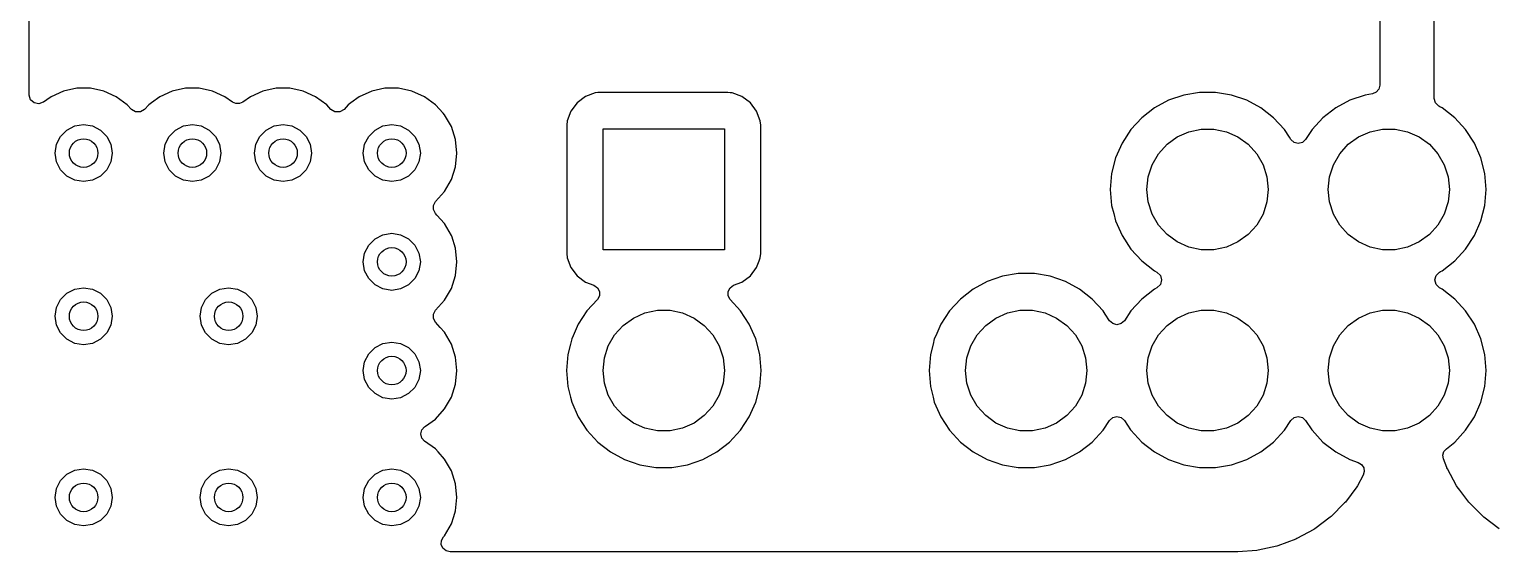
# Model space of a CAD drawing. Extents: x 6.5 to 8.1, y -3.85 to -2.25.
# Drawn here: x 6.5 to 7.307, y -3.85 to -3.562 of the extents above; entities that cross this region are included whole.
import ezdxf

# ---------------------------------------------------------------- set-up
doc = ezdxf.new("R2010")
doc.units = 0
doc.header["$MEASUREMENT"] = 0
doc.layers.add('BLACK', color=7, linetype='CONTINUOUS')

msp = doc.modelspace()

# ---------------------------------------------------------------- linework, layer by layer
at = {"layer": 'BLACK', "linetype": 'CONTINUOUS'}
for p, q in [((7.245, -3.33241), (7.245, -3.59248)), ((7.275, -3.59981), (7.275, -3.4)), ((6.50002, -3.59799), (6.50002, -3.5)), ((6.50074, -3.60054), (6.50002, -3.59799)), ((6.51202, -3.59885), (6.5097, -3.60054)), ((6.51889, -3.5958), (6.51202, -3.59885)), ((6.52624, -3.59423), (6.51889, -3.5958)), ((6.53376, -3.59423), (6.52624, -3.59423)), ((6.52624, -3.59423), (6.52624, -3.59423)), ((6.54111, -3.5958), (6.53376, -3.59423)), ((6.53376, -3.59423), (6.53376, -3.59423)), ((6.54798, -3.59885), (6.54111, -3.5958)), ((6.55407, -3.60327), (6.54798, -3.59885)), ((6.54798, -3.59885), (6.54798, -3.59885)), ((6.57202, -3.59885), (6.56737, -3.60223)), ((6.57889, -3.5958), (6.57202, -3.59885)), ((6.58624, -3.59423), (6.57889, -3.5958)), ((6.59376, -3.59423), (6.58624, -3.59423)), ((6.58624, -3.59423), (6.58624, -3.59423)), ((6.60111, -3.5958), (6.59376, -3.59423)), ((6.59376, -3.59423), (6.59376, -3.59423)), ((6.60798, -3.59885), (6.60111, -3.5958)), ((6.61213, -3.60187), (6.60798, -3.59885)), ((6.62202, -3.59885), (6.61787, -3.60187)), ((6.62889, -3.5958), (6.62202, -3.59885)), ((6.63624, -3.59423), (6.62889, -3.5958)), ((6.64376, -3.59423), (6.63624, -3.59423)), ((6.63624, -3.59423), (6.63624, -3.59423)), ((6.65111, -3.5958), (6.64376, -3.59423)), ((6.64376, -3.59423), (6.64376, -3.59423)), ((6.65798, -3.59885), (6.65111, -3.5958)), ((6.66407, -3.60327), (6.65798, -3.59885)), ((6.65798, -3.59885), (6.65798, -3.59885)), ((6.68202, -3.59885), (6.67737, -3.60223)), ((6.68889, -3.5958), (6.68202, -3.59885)), ((6.69624, -3.59423), (6.68889, -3.5958)), ((6.70376, -3.59423), (6.69624, -3.59423)), ((6.69624, -3.59423), (6.69624, -3.59423)), ((6.71111, -3.5958), (6.70376, -3.59423)), ((6.70376, -3.59423), (6.70376, -3.59423)), ((6.71798, -3.59885), (6.71111, -3.5958)), ((6.72407, -3.60327), (6.71798, -3.59885)), ((6.71798, -3.59885), (6.71798, -3.59885)), ((6.80684, -3.59878), (6.80223, -3.60223)), ((6.81224, -3.59677), (6.80684, -3.59878)), ((6.81356, -3.59663), (6.81224, -3.59677)), ((6.81462, -3.59652), (6.81356, -3.59663)), ((6.88538, -3.59652), (6.81462, -3.59652)), ((6.88657, -3.59664), (6.88538, -3.59652)), ((6.88776, -3.59677), (6.88657, -3.59664)), ((6.89316, -3.59878), (6.88776, -3.59677)), ((6.89777, -3.60223), (6.89316, -3.59878)), ((7.13683, -3.59797), (7.12844, -3.60085)), ((7.14557, -3.59652), (7.13683, -3.59797)), ((7.15443, -3.59652), (7.14557, -3.59652)), ((7.16317, -3.59797), (7.15443, -3.59652)), ((7.17156, -3.60085), (7.16317, -3.59797)), ((7.23683, -3.59797), (7.22844, -3.60085)), ((7.24092, -3.59729), (7.23683, -3.59797)), ((7.24301, -3.59641), (7.24092, -3.59729)), ((7.24447, -3.59468), (7.24301, -3.59641)), ((7.245, -3.59248), (7.24447, -3.59468)), ((7.27569, -3.60231), (7.275, -3.59981)), ((6.50269, -3.60234), (6.50074, -3.60054)), ((6.50528, -3.60286), (6.50269, -3.60234)), ((6.50777, -3.60194), (6.50528, -3.60286)), ((6.50787, -3.60187), (6.50777, -3.60194)), ((6.5097, -3.60054), (6.50787, -3.60187)), ((6.55637, -3.60584), (6.55407, -3.60327)), ((6.55865, -3.60726), (6.55637, -3.60584)), ((6.56135, -3.60726), (6.55865, -3.60726)), ((6.56363, -3.60584), (6.56135, -3.60726)), ((6.56593, -3.60327), (6.56363, -3.60584)), ((6.56737, -3.60223), (6.56593, -3.60327)), ((6.56593, -3.60327), (6.56593, -3.60327)), ((6.61398, -3.60269), (6.61213, -3.60187)), ((6.61601, -3.60269), (6.61398, -3.60269)), ((6.61787, -3.60187), (6.61601, -3.60269)), ((6.66637, -3.60584), (6.66407, -3.60327)), ((6.66865, -3.60726), (6.66637, -3.60584)), ((6.67135, -3.60726), (6.66865, -3.60726)), ((6.67363, -3.60584), (6.67135, -3.60726)), ((6.67593, -3.60327), (6.67363, -3.60584)), ((6.67737, -3.60223), (6.67593, -3.60327)), ((6.67593, -3.60327), (6.67593, -3.60327)), ((6.72832, -3.608), (6.72407, -3.60327)), ((6.7291, -3.60886), (6.72832, -3.608)), ((6.79878, -3.60684), (6.79677, -3.61224)), ((6.80223, -3.60223), (6.79878, -3.60684)), ((6.90122, -3.60684), (6.89777, -3.60223)), ((6.90323, -3.61224), (6.90122, -3.60684)), ((7.12065, -3.60507), (7.11365, -3.61052)), ((7.12844, -3.60085), (7.12065, -3.60507)), ((7.17935, -3.60507), (7.17156, -3.60085)), ((7.17156, -3.60085), (7.17156, -3.60085)), ((7.17156, -3.60085), (7.17156, -3.60085)), ((7.18635, -3.61052), (7.17935, -3.60507)), ((7.22065, -3.60507), (7.21365, -3.61052)), ((7.22844, -3.60085), (7.22065, -3.60507)), ((7.27756, -3.6041), (7.27569, -3.60231)), ((7.27819, -3.60444), (7.27756, -3.6041)), ((7.27935, -3.60507), (7.27819, -3.60444)), ((7.28635, -3.61052), (7.27935, -3.60507)), ((6.52074, -3.61726), (6.52513, -3.61502)), ((6.52513, -3.61502), (6.53, -3.61425)), ((6.53, -3.61425), (6.53487, -3.61502)), ((6.53487, -3.61502), (6.53926, -3.61726)), ((6.58074, -3.61726), (6.58513, -3.61502)), ((6.58513, -3.61502), (6.59, -3.61425)), ((6.59, -3.61425), (6.59487, -3.61502)), ((6.59487, -3.61502), (6.59926, -3.61726)), ((6.63074, -3.61726), (6.63513, -3.61502)), ((6.63513, -3.61502), (6.64, -3.61425)), ((6.64, -3.61425), (6.64487, -3.61502)), ((6.64487, -3.61502), (6.64926, -3.61726)), ((6.69074, -3.61726), (6.69513, -3.61502)), ((6.69513, -3.61502), (6.7, -3.61425)), ((6.7, -3.61425), (6.70487, -3.61502)), ((6.70487, -3.61502), (6.70926, -3.61726)), ((6.73286, -3.61537), (6.7291, -3.60886)), ((6.73518, -3.62252), (6.73286, -3.61537)), ((6.73286, -3.61537), (6.73286, -3.61537)), ((6.79677, -3.61224), (6.79652, -3.61462)), ((6.79652, -3.61462), (6.79652, -3.68538)), ((6.90348, -3.61462), (6.90323, -3.61224)), ((6.90323, -3.61224), (6.90323, -3.61224)), ((6.90323, -3.61224), (6.90323, -3.61224)), ((6.90348, -3.68538), (6.90348, -3.61462)), ((7.11365, -3.61052), (7.10765, -3.61704)), ((7.19235, -3.61704), (7.18635, -3.61052)), ((7.21365, -3.61052), (7.20765, -3.61704)), ((7.29235, -3.61704), (7.28635, -3.61052)), ((6.51502, -3.62513), (6.51726, -3.62074)), ((6.51726, -3.62074), (6.52074, -3.61726)), ((6.53926, -3.61726), (6.54274, -3.62074)), ((6.54274, -3.62074), (6.54498, -3.62513)), ((6.57502, -3.62513), (6.57726, -3.62074)), ((6.57726, -3.62074), (6.58074, -3.61726)), ((6.59926, -3.61726), (6.60274, -3.62074)), ((6.60274, -3.62074), (6.60498, -3.62513)), ((6.62502, -3.62513), (6.62726, -3.62074)), ((6.62726, -3.62074), (6.63074, -3.61726)), ((6.64926, -3.61726), (6.65274, -3.62074)), ((6.65274, -3.62074), (6.65498, -3.62513)), ((6.68502, -3.62513), (6.68726, -3.62074)), ((6.68726, -3.62074), (6.69074, -3.61726)), ((6.70926, -3.61726), (6.71274, -3.62074)), ((6.71274, -3.62074), (6.71498, -3.62513)), ((6.73596, -3.63), (6.73518, -3.62252)), ((6.81654, -3.68346), (6.81654, -3.61654)), ((6.81654, -3.61654), (6.88346, -3.61654)), ((6.88346, -3.61654), (6.88346, -3.68346)), ((7.1028, -3.62446), (7.09924, -3.63257)), ((7.10765, -3.61704), (7.1028, -3.62446)), ((7.12761, -3.62513), (7.13327, -3.62102)), ((7.13327, -3.62102), (7.13966, -3.61817)), ((7.13966, -3.61817), (7.1465, -3.61672)), ((7.1465, -3.61672), (7.1535, -3.61672)), ((7.1535, -3.61672), (7.16034, -3.61817)), ((7.16034, -3.61817), (7.16673, -3.62102)), ((7.16673, -3.62102), (7.17239, -3.62513)), ((7.19512, -3.62127), (7.19235, -3.61704)), ((7.19591, -3.62249), (7.19512, -3.62127)), ((7.19768, -3.62411), (7.19591, -3.62249)), ((7.2, -3.6247), (7.19768, -3.62411)), ((7.20232, -3.62411), (7.2, -3.6247)), ((7.20409, -3.62249), (7.20232, -3.62411)), ((7.20765, -3.61704), (7.20409, -3.62249)), ((7.22761, -3.62513), (7.23327, -3.62102)), ((7.23327, -3.62102), (7.23966, -3.61817)), ((7.23966, -3.61817), (7.2465, -3.61672)), ((7.2465, -3.61672), (7.2535, -3.61672)), ((7.2535, -3.61672), (7.26034, -3.61817)), ((7.26034, -3.61817), (7.26673, -3.62102)), ((7.26673, -3.62102), (7.27239, -3.62513)), ((7.2972, -3.62446), (7.29235, -3.61704)), ((7.30076, -3.63257), (7.2972, -3.62446)), ((6.51425, -3.63), (6.51502, -3.62513)), ((6.51502, -3.63487), (6.51425, -3.63)), ((6.54498, -3.62513), (6.54575, -3.63)), ((6.54575, -3.63), (6.54498, -3.63487)), ((6.57425, -3.63), (6.57502, -3.62513)), ((6.57502, -3.63487), (6.57425, -3.63)), ((6.60498, -3.62513), (6.60575, -3.63)), ((6.60575, -3.63), (6.60498, -3.63487)), ((6.62425, -3.63), (6.62502, -3.62513)), ((6.62502, -3.63487), (6.62425, -3.63)), ((6.65498, -3.62513), (6.65575, -3.63)), ((6.65575, -3.63), (6.65498, -3.63487)), ((6.68425, -3.63), (6.68502, -3.62513)), ((6.68502, -3.63487), (6.68425, -3.63)), ((6.71498, -3.62513), (6.71575, -3.63)), ((6.71575, -3.63), (6.71498, -3.63487)), ((6.73518, -3.63748), (6.73596, -3.63)), ((7.09924, -3.63257), (7.09706, -3.64117)), ((7.11943, -3.63639), (7.12293, -3.63033)), ((7.12293, -3.63033), (7.12761, -3.62513)), ((7.17239, -3.62513), (7.17707, -3.63033)), ((7.17707, -3.63033), (7.18057, -3.63639)), ((7.21943, -3.63639), (7.22293, -3.63033)), ((7.22293, -3.63033), (7.22761, -3.62513)), ((7.27239, -3.62513), (7.27707, -3.63033)), ((7.27707, -3.63033), (7.28057, -3.63639)), ((7.30294, -3.64117), (7.30076, -3.63257)), ((6.51726, -3.63926), (6.51502, -3.63487)), ((6.52074, -3.64274), (6.51726, -3.63926)), ((6.54274, -3.63926), (6.53926, -3.64274)), ((6.54498, -3.63487), (6.54274, -3.63926)), ((6.57726, -3.63926), (6.57502, -3.63487)), ((6.58074, -3.64274), (6.57726, -3.63926)), ((6.60274, -3.63926), (6.59926, -3.64274)), ((6.60498, -3.63487), (6.60274, -3.63926)), ((6.62726, -3.63926), (6.62502, -3.63487)), ((6.63074, -3.64274), (6.62726, -3.63926)), ((6.65274, -3.63926), (6.64926, -3.64274)), ((6.65498, -3.63487), (6.65274, -3.63926)), ((6.68726, -3.63926), (6.68502, -3.63487)), ((6.69074, -3.64274), (6.68726, -3.63926)), ((6.71274, -3.63926), (6.70926, -3.64274)), ((6.71498, -3.63487), (6.71274, -3.63926)), ((6.73286, -3.64463), (6.73518, -3.63748)), ((7.11727, -3.64304), (7.11943, -3.63639)), ((7.18057, -3.63639), (7.18273, -3.64304)), ((7.21727, -3.64304), (7.21943, -3.63639)), ((7.28057, -3.63639), (7.28273, -3.64304)), ((6.52513, -3.64498), (6.52074, -3.64274)), ((6.53, -3.64575), (6.52513, -3.64498)), ((6.53487, -3.64498), (6.53, -3.64575)), ((6.53926, -3.64274), (6.53487, -3.64498)), ((6.58513, -3.64498), (6.58074, -3.64274)), ((6.59, -3.64575), (6.58513, -3.64498)), ((6.59487, -3.64498), (6.59, -3.64575)), ((6.59926, -3.64274), (6.59487, -3.64498)), ((6.63513, -3.64498), (6.63074, -3.64274)), ((6.64, -3.64575), (6.63513, -3.64498)), ((6.64487, -3.64498), (6.64, -3.64575)), ((6.64926, -3.64274), (6.64487, -3.64498)), ((6.69513, -3.64498), (6.69074, -3.64274)), ((6.7, -3.64575), (6.69513, -3.64498)), ((6.70487, -3.64498), (6.7, -3.64575)), ((6.70926, -3.64274), (6.70487, -3.64498)), ((6.7291, -3.65114), (6.73286, -3.64463)), ((7.09706, -3.64117), (7.09633, -3.65)), ((7.11654, -3.65), (7.11727, -3.64304)), ((7.18273, -3.64304), (7.18346, -3.65)), ((7.21654, -3.65), (7.21727, -3.64304)), ((7.28273, -3.64304), (7.28346, -3.65)), ((7.30367, -3.65), (7.30294, -3.64117)), ((6.72295, -3.65882), (6.72406, -3.65673)), ((6.72406, -3.65673), (6.72406, -3.65673)), ((6.72406, -3.65673), (6.72407, -3.65673)), ((6.72407, -3.65673), (6.7291, -3.65114)), ((7.09633, -3.65), (7.09706, -3.65883)), ((7.11727, -3.65696), (7.11654, -3.65)), ((7.18346, -3.65), (7.18273, -3.65696)), ((7.21727, -3.65696), (7.21654, -3.65)), ((7.28346, -3.65), (7.28273, -3.65696)), ((7.30294, -3.65883), (7.30367, -3.65)), ((6.72295, -3.66118), (6.72295, -3.65882)), ((6.72406, -3.66327), (6.72295, -3.66118)), ((6.72407, -3.66327), (6.72406, -3.66327)), ((6.72406, -3.66327), (6.72406, -3.66327)), ((6.7249, -3.6642), (6.72407, -3.66327)), ((6.7291, -3.66886), (6.7249, -3.6642)), ((7.09706, -3.65883), (7.09706, -3.65883)), ((7.09706, -3.65883), (7.09706, -3.65883)), ((7.09706, -3.65883), (7.09819, -3.66327)), ((7.09819, -3.66327), (7.09924, -3.66743)), ((7.11943, -3.66361), (7.11727, -3.65696)), ((7.12293, -3.66967), (7.11943, -3.66361)), ((7.18057, -3.66361), (7.17707, -3.66967)), ((7.18273, -3.65696), (7.18057, -3.66361)), ((7.21943, -3.66361), (7.21727, -3.65696)), ((7.22293, -3.66967), (7.21943, -3.66361)), ((7.28057, -3.66361), (7.27707, -3.66967)), ((7.28273, -3.65696), (7.28057, -3.66361)), ((7.30076, -3.66743), (7.30294, -3.65883)), ((6.73286, -3.67537), (6.7291, -3.66886)), ((7.09924, -3.66743), (7.1028, -3.67554)), ((7.12761, -3.67487), (7.12293, -3.66967)), ((7.17707, -3.66967), (7.17239, -3.67487)), ((7.22761, -3.67487), (7.22293, -3.66967)), ((7.27707, -3.66967), (7.27239, -3.67487)), ((7.2972, -3.67554), (7.30076, -3.66743)), ((6.68502, -3.68513), (6.68726, -3.68074)), ((6.68726, -3.68074), (6.69074, -3.67726)), ((6.69074, -3.67726), (6.69513, -3.67502)), ((6.69513, -3.67502), (6.7, -3.67425)), ((6.7, -3.67425), (6.70487, -3.67502)), ((6.70487, -3.67502), (6.70926, -3.67726)), ((6.70926, -3.67726), (6.71274, -3.68074)), ((6.71274, -3.68074), (6.71498, -3.68513)), ((6.73302, -3.67589), (6.73286, -3.67537)), ((6.73518, -3.68252), (6.73302, -3.67589)), ((7.1028, -3.67554), (7.1028, -3.67554)), ((7.1028, -3.67554), (7.10765, -3.68296)), ((7.13327, -3.67898), (7.12761, -3.67487)), ((7.13966, -3.68183), (7.13327, -3.67898)), ((7.16673, -3.67898), (7.16034, -3.68183)), ((7.17239, -3.67487), (7.16673, -3.67898)), ((7.23327, -3.67898), (7.22761, -3.67487)), ((7.23966, -3.68183), (7.23327, -3.67898)), ((7.26673, -3.67898), (7.26034, -3.68183)), ((7.27239, -3.67487), (7.26673, -3.67898)), ((7.29235, -3.68296), (7.2972, -3.67554)), ((6.68425, -3.69), (6.68502, -3.68513)), ((6.71498, -3.68513), (6.71575, -3.69)), ((6.73596, -3.69), (6.73518, -3.68252)), ((6.79652, -3.68538), (6.79677, -3.68776)), ((6.79677, -3.68776), (6.79878, -3.69316)), ((6.88346, -3.68346), (6.81654, -3.68346)), ((6.90259, -3.68948), (6.90323, -3.68776)), ((6.90323, -3.68776), (6.90348, -3.68538)), ((6.90323, -3.68776), (6.90323, -3.68776)), ((6.90323, -3.68776), (6.90323, -3.68776)), ((7.10765, -3.68296), (7.11365, -3.68948)), ((7.1465, -3.68328), (7.13966, -3.68183)), ((7.1535, -3.68328), (7.1465, -3.68328)), ((7.16034, -3.68183), (7.1535, -3.68328)), ((7.2465, -3.68328), (7.23966, -3.68183)), ((7.2535, -3.68328), (7.2465, -3.68328)), ((7.26034, -3.68183), (7.2535, -3.68328)), ((7.28635, -3.68948), (7.29235, -3.68296)), ((6.68502, -3.69487), (6.68425, -3.69)), ((6.68726, -3.69926), (6.68502, -3.69487)), ((6.71498, -3.69487), (6.71274, -3.69926)), ((6.71575, -3.69), (6.71498, -3.69487)), ((6.73518, -3.69748), (6.73596, -3.69)), ((6.79878, -3.69316), (6.80223, -3.69777)), ((6.89777, -3.69777), (6.90122, -3.69316)), ((6.90122, -3.69316), (6.90259, -3.68948)), ((7.04557, -3.69652), (7.03683, -3.69797)), ((7.05443, -3.69652), (7.04557, -3.69652)), ((7.06317, -3.69797), (7.05443, -3.69652)), ((7.11365, -3.68948), (7.12065, -3.69493)), ((7.12065, -3.69493), (7.12065, -3.69493)), ((7.12065, -3.69493), (7.12208, -3.69571)), ((7.12208, -3.69571), (7.12395, -3.6975)), ((7.27605, -3.6975), (7.27792, -3.69571)), ((7.27792, -3.69571), (7.27853, -3.69537)), ((7.27853, -3.69537), (7.27935, -3.69493)), ((7.27935, -3.69493), (7.28635, -3.68948)), ((6.52074, -3.70726), (6.52513, -3.70502)), ((6.52513, -3.70502), (6.53, -3.70425)), ((6.53, -3.70425), (6.53487, -3.70502)), ((6.53487, -3.70502), (6.53926, -3.70726)), ((6.60074, -3.70726), (6.60513, -3.70502)), ((6.60513, -3.70502), (6.61, -3.70425)), ((6.61, -3.70425), (6.61487, -3.70502)), ((6.61487, -3.70502), (6.61926, -3.70726)), ((6.69074, -3.70274), (6.68726, -3.69926)), ((6.69513, -3.70498), (6.69074, -3.70274)), ((6.7, -3.70575), (6.69513, -3.70498)), ((6.70487, -3.70498), (6.7, -3.70575)), ((6.70926, -3.70274), (6.70487, -3.70498)), ((6.71274, -3.69926), (6.70926, -3.70274)), ((6.7291, -3.71114), (6.73286, -3.70463)), ((6.73286, -3.70463), (6.73518, -3.69748)), ((6.80223, -3.69777), (6.80684, -3.70122)), ((6.80684, -3.70122), (6.80684, -3.70122)), ((6.80684, -3.70122), (6.81148, -3.70295)), ((6.81148, -3.70295), (6.81343, -3.70429)), ((6.81343, -3.70429), (6.81452, -3.70638)), ((6.88548, -3.70638), (6.88657, -3.70429)), ((6.88657, -3.70429), (6.88852, -3.70295)), ((6.88852, -3.70295), (6.89316, -3.70122)), ((6.89316, -3.70122), (6.89777, -3.69777)), ((7.02065, -3.70507), (7.01365, -3.71052)), ((7.02844, -3.70085), (7.02065, -3.70507)), ((7.03683, -3.69797), (7.02844, -3.70085)), ((7.07156, -3.70085), (7.06317, -3.69797)), ((7.07935, -3.70507), (7.07156, -3.70085)), ((7.07156, -3.70085), (7.07156, -3.70085)), ((7.07156, -3.70085), (7.07156, -3.70085)), ((7.08635, -3.71052), (7.07935, -3.70507)), ((7.12065, -3.70507), (7.11365, -3.71052)), ((7.12208, -3.70429), (7.12065, -3.70507)), ((7.12395, -3.7025), (7.12208, -3.70429)), ((7.12395, -3.6975), (7.12464, -3.7)), ((7.12464, -3.7), (7.12395, -3.7025)), ((7.27536, -3.7), (7.27605, -3.6975)), ((7.27605, -3.7025), (7.27536, -3.7)), ((7.27792, -3.70429), (7.27605, -3.7025)), ((7.27935, -3.70507), (7.27792, -3.70429)), ((7.28635, -3.71052), (7.27935, -3.70507)), ((7.27935, -3.70507), (7.27935, -3.70507)), ((7.27935, -3.70507), (7.27935, -3.70507)), ((6.51502, -3.71513), (6.51726, -3.71074)), ((6.51726, -3.71074), (6.52074, -3.70726)), ((6.53926, -3.70726), (6.54274, -3.71074)), ((6.54274, -3.71074), (6.54498, -3.71513)), ((6.59502, -3.71513), (6.59726, -3.71074)), ((6.59726, -3.71074), (6.60074, -3.70726)), ((6.61926, -3.70726), (6.62274, -3.71074)), ((6.62274, -3.71074), (6.62498, -3.71513)), ((6.72407, -3.71673), (6.7291, -3.71114)), ((6.81337, -3.71083), (6.80765, -3.71704)), ((6.8145, -3.70875), (6.81337, -3.71083)), ((6.81452, -3.70638), (6.8145, -3.70875)), ((6.8855, -3.70875), (6.88548, -3.70638)), ((6.88663, -3.71083), (6.8855, -3.70875)), ((6.89235, -3.71704), (6.88663, -3.71083)), ((7.01365, -3.71052), (7.00765, -3.71704)), ((7.09235, -3.71704), (7.08635, -3.71052)), ((7.11365, -3.71052), (7.10765, -3.71704)), ((7.29235, -3.71704), (7.28635, -3.71052)), ((6.51425, -3.72), (6.51502, -3.71513)), ((6.51502, -3.72487), (6.51425, -3.72)), ((6.54498, -3.71513), (6.54575, -3.72)), ((6.54575, -3.72), (6.54498, -3.72487)), ((6.59425, -3.72), (6.59502, -3.71513)), ((6.59502, -3.72487), (6.59425, -3.72)), ((6.62498, -3.71513), (6.62575, -3.72)), ((6.62575, -3.72), (6.62498, -3.72487)), ((6.72295, -3.71882), (6.72406, -3.71673)), ((6.72295, -3.72118), (6.72295, -3.71882)), ((6.72406, -3.72327), (6.72295, -3.72118)), ((6.72406, -3.71673), (6.72406, -3.71673)), ((6.72406, -3.71673), (6.72407, -3.71673)), ((6.80765, -3.71704), (6.8028, -3.72446)), ((6.82761, -3.72513), (6.83327, -3.72102)), ((6.83327, -3.72102), (6.83966, -3.71817)), ((6.83966, -3.71817), (6.8465, -3.71672)), ((6.8465, -3.71672), (6.8535, -3.71672)), ((6.8535, -3.71672), (6.86034, -3.71817)), ((6.86034, -3.71817), (6.86673, -3.72102)), ((6.86673, -3.72102), (6.87239, -3.72513)), ((6.8972, -3.72446), (6.89235, -3.71704)), ((6.89235, -3.71704), (6.89235, -3.71704)), ((6.89235, -3.71704), (6.89235, -3.71704)), ((7.00765, -3.71704), (7.0028, -3.72446)), ((7.02761, -3.72513), (7.03327, -3.72102)), ((7.03327, -3.72102), (7.03966, -3.71817)), ((7.03966, -3.71817), (7.0465, -3.71672)), ((7.0465, -3.71672), (7.0535, -3.71672)), ((7.0535, -3.71672), (7.06034, -3.71817)), ((7.06034, -3.71817), (7.06673, -3.72102)), ((7.06673, -3.72102), (7.07239, -3.72513)), ((7.09352, -3.71882), (7.09235, -3.71704)), ((7.09591, -3.72249), (7.09352, -3.71882)), ((7.10765, -3.71704), (7.10409, -3.72249)), ((7.12761, -3.72513), (7.13327, -3.72102)), ((7.13327, -3.72102), (7.13966, -3.71817)), ((7.13966, -3.71817), (7.1465, -3.71672)), ((7.1465, -3.71672), (7.1535, -3.71672)), ((7.1535, -3.71672), (7.16034, -3.71817)), ((7.16034, -3.71817), (7.16673, -3.72102)), ((7.16673, -3.72102), (7.17239, -3.72513)), ((7.22761, -3.72513), (7.23327, -3.72102)), ((7.23327, -3.72102), (7.23966, -3.71817)), ((7.23966, -3.71817), (7.2465, -3.71672)), ((7.2465, -3.71672), (7.2535, -3.71672)), ((7.2535, -3.71672), (7.26034, -3.71817)), ((7.26034, -3.71817), (7.26673, -3.72102)), ((7.26673, -3.72102), (7.27239, -3.72513)), ((7.2972, -3.72446), (7.29235, -3.71704)), ((6.51726, -3.72926), (6.51502, -3.72487)), ((6.52074, -3.73274), (6.51726, -3.72926)), ((6.54274, -3.72926), (6.53926, -3.73274)), ((6.54498, -3.72487), (6.54274, -3.72926)), ((6.59726, -3.72926), (6.59502, -3.72487)), ((6.60074, -3.73274), (6.59726, -3.72926)), ((6.62274, -3.72926), (6.61926, -3.73274)), ((6.62498, -3.72487), (6.62274, -3.72926)), ((6.72407, -3.72327), (6.72406, -3.72327)), ((6.72406, -3.72327), (6.72406, -3.72327)), ((6.72675, -3.72626), (6.72407, -3.72327)), ((6.7291, -3.72886), (6.72675, -3.72626)), ((6.73286, -3.73537), (6.7291, -3.72886)), ((6.8028, -3.72446), (6.8, -3.73084)), ((6.82293, -3.73033), (6.82761, -3.72513)), ((6.87239, -3.72513), (6.87707, -3.73033)), ((6.90076, -3.73257), (6.8972, -3.72446)), ((7.0028, -3.72446), (7, -3.73084)), ((7.02293, -3.73033), (7.02761, -3.72513)), ((7.07239, -3.72513), (7.07707, -3.73033)), ((7.09768, -3.72411), (7.09591, -3.72249)), ((7.1, -3.7247), (7.09768, -3.72411)), ((7.10232, -3.72411), (7.1, -3.7247)), ((7.10409, -3.72249), (7.10232, -3.72411)), ((7.12293, -3.73033), (7.12761, -3.72513)), ((7.17239, -3.72513), (7.17707, -3.73033)), ((7.22293, -3.73033), (7.22761, -3.72513)), ((7.27239, -3.72513), (7.27707, -3.73033)), ((7.30076, -3.73257), (7.2972, -3.72446)), ((6.52513, -3.73498), (6.52074, -3.73274)), ((6.53, -3.73575), (6.52513, -3.73498)), ((6.53487, -3.73498), (6.53, -3.73575)), ((6.53926, -3.73274), (6.53487, -3.73498)), ((6.60513, -3.73498), (6.60074, -3.73274)), ((6.61, -3.73575), (6.60513, -3.73498)), ((6.61487, -3.73498), (6.61, -3.73575)), ((6.61926, -3.73274), (6.61487, -3.73498)), ((6.68726, -3.74074), (6.69074, -3.73726)), ((6.69074, -3.73726), (6.69513, -3.73502)), ((6.69513, -3.73502), (6.7, -3.73425)), ((6.7, -3.73425), (6.70487, -3.73502)), ((6.70487, -3.73502), (6.70926, -3.73726)), ((6.70926, -3.73726), (6.71274, -3.74074)), ((6.73518, -3.74252), (6.73286, -3.73537)), ((6.73286, -3.73537), (6.73286, -3.73537)), ((6.79853, -3.73537), (6.79706, -3.74117)), ((6.79924, -3.73257), (6.79853, -3.73537)), ((6.8, -3.73084), (6.79924, -3.73257)), ((6.81727, -3.74304), (6.81943, -3.73639)), ((6.81943, -3.73639), (6.82293, -3.73033)), ((6.87707, -3.73033), (6.88057, -3.73639)), ((6.88057, -3.73639), (6.88273, -3.74304)), ((6.90294, -3.74117), (6.90076, -3.73257)), ((6.99853, -3.73537), (6.99706, -3.74117)), ((6.99924, -3.73257), (6.99853, -3.73537)), ((7, -3.73084), (6.99924, -3.73257)), ((7.01727, -3.74304), (7.01943, -3.73639)), ((7.01943, -3.73639), (7.02293, -3.73033)), ((7.07707, -3.73033), (7.08057, -3.73639)), ((7.08057, -3.73639), (7.08273, -3.74304)), ((7.11727, -3.74304), (7.11943, -3.73639)), ((7.11943, -3.73639), (7.12293, -3.73033)), ((7.17707, -3.73033), (7.18057, -3.73639)), ((7.18057, -3.73639), (7.18273, -3.74304)), ((7.21727, -3.74304), (7.21943, -3.73639)), ((7.21943, -3.73639), (7.22293, -3.73033)), ((7.27707, -3.73033), (7.28057, -3.73639)), ((7.28057, -3.73639), (7.28273, -3.74304)), ((7.30294, -3.74117), (7.30076, -3.73257)), ((6.68425, -3.75), (6.68502, -3.74513)), ((6.68502, -3.74513), (6.68726, -3.74074)), ((6.71274, -3.74074), (6.71498, -3.74513)), ((6.71498, -3.74513), (6.71575, -3.75)), ((6.73596, -3.75), (6.73518, -3.74252)), ((6.79706, -3.74117), (6.79633, -3.75)), ((6.81654, -3.75), (6.81727, -3.74304)), ((6.88273, -3.74304), (6.88346, -3.75)), ((6.90367, -3.75), (6.90294, -3.74117)), ((6.99706, -3.74117), (6.99633, -3.75)), ((7.01654, -3.75), (7.01727, -3.74304)), ((7.08273, -3.74304), (7.08346, -3.75)), ((7.11654, -3.75), (7.11727, -3.74304)), ((7.18273, -3.74304), (7.18346, -3.75)), ((7.21654, -3.75), (7.21727, -3.74304)), ((7.28273, -3.74304), (7.28346, -3.75)), ((7.30367, -3.75), (7.30294, -3.74117)), ((6.68502, -3.75487), (6.68425, -3.75)), ((6.71575, -3.75), (6.71498, -3.75487)), ((6.73518, -3.75748), (6.73596, -3.75)), ((6.79633, -3.75), (6.79706, -3.75883)), ((6.81727, -3.75696), (6.81654, -3.75)), ((6.88346, -3.75), (6.88273, -3.75696)), ((6.90294, -3.75883), (6.90367, -3.75)), ((6.99633, -3.75), (6.99706, -3.75883)), ((7.01727, -3.75696), (7.01654, -3.75)), ((7.08346, -3.75), (7.08273, -3.75696)), ((7.11727, -3.75696), (7.11654, -3.75)), ((7.18346, -3.75), (7.18273, -3.75696)), ((7.21727, -3.75696), (7.21654, -3.75)), ((7.28346, -3.75), (7.28273, -3.75696)), ((7.30294, -3.75883), (7.30367, -3.75)), ((6.68726, -3.75926), (6.68502, -3.75487)), ((6.69074, -3.76274), (6.68726, -3.75926)), ((6.71274, -3.75926), (6.70926, -3.76274)), ((6.71498, -3.75487), (6.71274, -3.75926)), ((6.73286, -3.76463), (6.73518, -3.75748)), ((6.79706, -3.75883), (6.79706, -3.75883)), ((6.79706, -3.75883), (6.79706, -3.75883)), ((6.79706, -3.75883), (6.79853, -3.76463)), ((6.81943, -3.76361), (6.81727, -3.75696)), ((6.88273, -3.75696), (6.88057, -3.76361)), ((6.90076, -3.76743), (6.90294, -3.75883)), ((6.99706, -3.75883), (6.99706, -3.75883)), ((6.99706, -3.75883), (6.99706, -3.75883)), ((6.99706, -3.75883), (6.99853, -3.76463)), ((7.01943, -3.76361), (7.01727, -3.75696)), ((7.08273, -3.75696), (7.08057, -3.76361)), ((7.11943, -3.76361), (7.11727, -3.75696)), ((7.18273, -3.75696), (7.18057, -3.76361)), ((7.21943, -3.76361), (7.21727, -3.75696)), ((7.28273, -3.75696), (7.28057, -3.76361)), ((7.30076, -3.76743), (7.30294, -3.75883)), ((6.69513, -3.76498), (6.69074, -3.76274)), ((6.7, -3.76575), (6.69513, -3.76498)), ((6.70487, -3.76498), (6.7, -3.76575)), ((6.70926, -3.76274), (6.70487, -3.76498)), ((6.7291, -3.77114), (6.73124, -3.76743)), ((6.73124, -3.76743), (6.73286, -3.76463)), ((6.73286, -3.76463), (6.73286, -3.76463)), ((6.79853, -3.76463), (6.79924, -3.76743)), ((6.79924, -3.76743), (6.8028, -3.77554)), ((6.82293, -3.76967), (6.81943, -3.76361)), ((6.82761, -3.77487), (6.82293, -3.76967)), ((6.87707, -3.76967), (6.87239, -3.77487)), ((6.88057, -3.76361), (6.87707, -3.76967)), ((6.8972, -3.77554), (6.90076, -3.76743)), ((6.99853, -3.76463), (6.99924, -3.76743)), ((6.99924, -3.76743), (7.0028, -3.77554)), ((7.02293, -3.76967), (7.01943, -3.76361)), ((7.02761, -3.77487), (7.02293, -3.76967)), ((7.07707, -3.76967), (7.07239, -3.77487)), ((7.08057, -3.76361), (7.07707, -3.76967)), ((7.12293, -3.76967), (7.11943, -3.76361)), ((7.12761, -3.77487), (7.12293, -3.76967)), ((7.17707, -3.76967), (7.17239, -3.77487)), ((7.18057, -3.76361), (7.17707, -3.76967)), ((7.22293, -3.76967), (7.21943, -3.76361)), ((7.22761, -3.77487), (7.22293, -3.76967)), ((7.27707, -3.76967), (7.27239, -3.77487)), ((7.28057, -3.76361), (7.27707, -3.76967)), ((7.2972, -3.77554), (7.30076, -3.76743)), ((6.71852, -3.78075), (6.72407, -3.77673)), ((6.72407, -3.77673), (6.7291, -3.77114)), ((6.8028, -3.77554), (6.8028, -3.77554)), ((6.8028, -3.77554), (6.80765, -3.78296)), ((6.83327, -3.77898), (6.82761, -3.77487)), ((6.87239, -3.77487), (6.86673, -3.77898)), ((6.89235, -3.78296), (6.8972, -3.77554)), ((7.0028, -3.77554), (7.0028, -3.77554)), ((7.0028, -3.77554), (7.00765, -3.78296)), ((7.03327, -3.77898), (7.02761, -3.77487)), ((7.07239, -3.77487), (7.06673, -3.77898)), ((7.09235, -3.78296), (7.09591, -3.77751)), ((7.09591, -3.77751), (7.09768, -3.77589)), ((7.09768, -3.77589), (7.1, -3.7753)), ((7.1, -3.7753), (7.10232, -3.77589)), ((7.10232, -3.77589), (7.10409, -3.77751)), ((7.10409, -3.77751), (7.10753, -3.78278)), ((7.13327, -3.77898), (7.12761, -3.77487)), ((7.17239, -3.77487), (7.16673, -3.77898)), ((7.19235, -3.78296), (7.19591, -3.77751)), ((7.19591, -3.77751), (7.19768, -3.77589)), ((7.19768, -3.77589), (7.2, -3.7753)), ((7.2, -3.7753), (7.20232, -3.77589)), ((7.20232, -3.77589), (7.20409, -3.77751)), ((7.20409, -3.77751), (7.20753, -3.78278)), ((7.23327, -3.77898), (7.22761, -3.77487)), ((7.27239, -3.77487), (7.26673, -3.77898)), ((7.29235, -3.78296), (7.2972, -3.77554)), ((6.7161, -3.785), (6.71663, -3.78278)), ((6.71663, -3.78722), (6.7161, -3.785)), ((6.71663, -3.78278), (6.71811, -3.78105)), ((6.71811, -3.78105), (6.71852, -3.78075)), ((6.80765, -3.78296), (6.81365, -3.78948)), ((6.83966, -3.78183), (6.83327, -3.77898)), ((6.8465, -3.78328), (6.83966, -3.78183)), ((6.8535, -3.78328), (6.8465, -3.78328)), ((6.86034, -3.78183), (6.8535, -3.78328)), ((6.86673, -3.77898), (6.86034, -3.78183)), ((6.88635, -3.78948), (6.89235, -3.78296)), ((7.00765, -3.78296), (7.01365, -3.78948)), ((7.03966, -3.78183), (7.03327, -3.77898)), ((7.0465, -3.78328), (7.03966, -3.78183)), ((7.0535, -3.78328), (7.0465, -3.78328)), ((7.06034, -3.78183), (7.0535, -3.78328)), ((7.06673, -3.77898), (7.06034, -3.78183)), ((7.08635, -3.78948), (7.09235, -3.78296)), ((7.10753, -3.78278), (7.10765, -3.78296)), ((7.10765, -3.78296), (7.11365, -3.78948)), ((7.13966, -3.78183), (7.13327, -3.77898)), ((7.1465, -3.78328), (7.13966, -3.78183)), ((7.1535, -3.78328), (7.1465, -3.78328)), ((7.16034, -3.78183), (7.1535, -3.78328)), ((7.16673, -3.77898), (7.16034, -3.78183)), ((7.18635, -3.78948), (7.19235, -3.78296)), ((7.20753, -3.78278), (7.20765, -3.78296)), ((7.20765, -3.78296), (7.21365, -3.78948)), ((7.23966, -3.78183), (7.23327, -3.77898)), ((7.2465, -3.78328), (7.23966, -3.78183)), ((7.2535, -3.78328), (7.2465, -3.78328)), ((7.26034, -3.78183), (7.2535, -3.78328)), ((7.26673, -3.77898), (7.26034, -3.78183)), ((7.28635, -3.78948), (7.29235, -3.78296)), ((6.71811, -3.78895), (6.71663, -3.78722)), ((6.72407, -3.79327), (6.71811, -3.78895)), ((6.72556, -3.79493), (6.72407, -3.79327)), ((6.81365, -3.78948), (6.82065, -3.79493)), ((6.87935, -3.79493), (6.88635, -3.78948)), ((7.01365, -3.78948), (7.02065, -3.79493)), ((7.07935, -3.79493), (7.08635, -3.78948)), ((7.11365, -3.78948), (7.12065, -3.79493)), ((7.17935, -3.79493), (7.18635, -3.78948)), ((7.21365, -3.78948), (7.22065, -3.79493)), ((7.28039, -3.79466), (7.28171, -3.7931)), ((7.28171, -3.7931), (7.28635, -3.78948)), ((6.7291, -3.79886), (6.72556, -3.79493)), ((6.73286, -3.80537), (6.7291, -3.79886)), ((6.82065, -3.79493), (6.82844, -3.79915)), ((6.82844, -3.79915), (6.83683, -3.80203)), ((6.83683, -3.80203), (6.84557, -3.80348)), ((6.85443, -3.80348), (6.86317, -3.80203)), ((6.86317, -3.80203), (6.87156, -3.79915)), ((6.87156, -3.79915), (6.87935, -3.79493)), ((7.02065, -3.79493), (7.02844, -3.79915)), ((7.02844, -3.79915), (7.03683, -3.80203)), ((7.03683, -3.80203), (7.04557, -3.80348)), ((7.05443, -3.80348), (7.06317, -3.80203)), ((7.06317, -3.80203), (7.07156, -3.79915)), ((7.07156, -3.79915), (7.07935, -3.79493)), ((7.12065, -3.79493), (7.12844, -3.79915)), ((7.12844, -3.79915), (7.13683, -3.80203)), ((7.13683, -3.80203), (7.14557, -3.80348)), ((7.15443, -3.80348), (7.16317, -3.80203)), ((7.16317, -3.80203), (7.17156, -3.79915)), ((7.17156, -3.79915), (7.17935, -3.79493)), ((7.22065, -3.79493), (7.22844, -3.79915)), ((7.22844, -3.79915), (7.23314, -3.80076)), ((7.23314, -3.80076), (7.23494, -3.80186)), ((7.23494, -3.80186), (7.2361, -3.80361)), ((7.27984, -3.79663), (7.28039, -3.79466)), ((7.28013, -3.79865), (7.27984, -3.79663)), ((7.28193, -3.80348), (7.28013, -3.79865)), ((6.51726, -3.81074), (6.52074, -3.80726)), ((6.52074, -3.80726), (6.52513, -3.80502)), ((6.52513, -3.80502), (6.53, -3.80425)), ((6.53, -3.80425), (6.53487, -3.80502)), ((6.53487, -3.80502), (6.53926, -3.80726)), ((6.53926, -3.80726), (6.54274, -3.81074)), ((6.59726, -3.81074), (6.60074, -3.80726)), ((6.60074, -3.80726), (6.60513, -3.80502)), ((6.60513, -3.80502), (6.61, -3.80425)), ((6.61, -3.80425), (6.61487, -3.80502)), ((6.61487, -3.80502), (6.61926, -3.80726)), ((6.61926, -3.80726), (6.62274, -3.81074)), ((6.68726, -3.81074), (6.69074, -3.80726)), ((6.69074, -3.80726), (6.69513, -3.80502)), ((6.69513, -3.80502), (6.7, -3.80425)), ((6.7, -3.80425), (6.70487, -3.80502)), ((6.70487, -3.80502), (6.70926, -3.80726)), ((6.70926, -3.80726), (6.71274, -3.81074)), ((6.73362, -3.80772), (6.73286, -3.80537)), ((6.73518, -3.81252), (6.73362, -3.80772)), ((6.84557, -3.80348), (6.85443, -3.80348)), ((7.04557, -3.80348), (7.05443, -3.80348)), ((7.14557, -3.80348), (7.15443, -3.80348)), ((7.23584, -3.80772), (7.23267, -3.81352)), ((7.23643, -3.80569), (7.23584, -3.80772)), ((7.2361, -3.80361), (7.23643, -3.80569)), ((7.28199, -3.80364), (7.28193, -3.80348)), ((7.28228, -3.80428), (7.28199, -3.80364)), ((7.28733, -3.81352), (7.28228, -3.80428)), ((6.51425, -3.82), (6.51502, -3.81513)), ((6.51502, -3.81513), (6.51726, -3.81074)), ((6.54274, -3.81074), (6.54498, -3.81513)), ((6.54498, -3.81513), (6.54575, -3.82)), ((6.59425, -3.82), (6.59502, -3.81513)), ((6.59502, -3.81513), (6.59726, -3.81074)), ((6.62274, -3.81074), (6.62498, -3.81513)), ((6.62498, -3.81513), (6.62575, -3.82)), ((6.68425, -3.82), (6.68502, -3.81513)), ((6.68502, -3.81513), (6.68726, -3.81074)), ((6.71274, -3.81074), (6.71498, -3.81513)), ((6.71498, -3.81513), (6.71575, -3.82)), ((6.73596, -3.82), (6.73518, -3.81252)), ((7.23229, -3.81411), (7.22598, -3.82254)), ((7.23267, -3.81352), (7.23229, -3.81411)), ((7.28771, -3.81411), (7.28733, -3.81352)), ((7.28912, -3.816), (7.28771, -3.81411)), ((7.29402, -3.82254), (7.28912, -3.816)), ((6.51502, -3.82487), (6.51425, -3.82)), ((6.51726, -3.82926), (6.51502, -3.82487)), ((6.54498, -3.82487), (6.54274, -3.82926)), ((6.54575, -3.82), (6.54498, -3.82487)), ((6.59502, -3.82487), (6.59425, -3.82)), ((6.59726, -3.82926), (6.59502, -3.82487)), ((6.62498, -3.82487), (6.62274, -3.82926)), ((6.62575, -3.82), (6.62498, -3.82487)), ((6.68502, -3.82487), (6.68425, -3.82)), ((6.68726, -3.82926), (6.68502, -3.82487)), ((6.71498, -3.82487), (6.71274, -3.82926)), ((6.71575, -3.82), (6.71498, -3.82487)), ((6.73518, -3.82748), (6.73596, -3.82)), ((7.22552, -3.82307), (7.21807, -3.83052)), ((7.22598, -3.82254), (7.22552, -3.82307)), ((7.29448, -3.82307), (7.29402, -3.82254)), ((7.30193, -3.83052), (7.29448, -3.82307)), ((6.52074, -3.83274), (6.51726, -3.82926)), ((6.52513, -3.83498), (6.52074, -3.83274)), ((6.53926, -3.83274), (6.53487, -3.83498)), ((6.54274, -3.82926), (6.53926, -3.83274)), ((6.60074, -3.83274), (6.59726, -3.82926)), ((6.60513, -3.83498), (6.60074, -3.83274)), ((6.61926, -3.83274), (6.61487, -3.83498)), ((6.62274, -3.82926), (6.61926, -3.83274)), ((6.69074, -3.83274), (6.68726, -3.82926)), ((6.69513, -3.83498), (6.69074, -3.83274)), ((6.70926, -3.83274), (6.70487, -3.83498)), ((6.71274, -3.82926), (6.70926, -3.83274)), ((6.73286, -3.83463), (6.73419, -3.83052)), ((6.73419, -3.83052), (6.73518, -3.82748)), ((7.21754, -3.83098), (7.20911, -3.83729)), ((7.21807, -3.83052), (7.21754, -3.83098)), ((7.30246, -3.83098), (7.30193, -3.83052)), ((7.31089, -3.83729), (7.30246, -3.83098)), ((6.53, -3.83575), (6.52513, -3.83498)), ((6.53487, -3.83498), (6.53, -3.83575)), ((6.61, -3.83575), (6.60513, -3.83498)), ((6.61487, -3.83498), (6.61, -3.83575)), ((6.7, -3.83575), (6.69513, -3.83498)), ((6.70487, -3.83498), (6.7, -3.83575)), ((6.7274, -3.84379), (6.72847, -3.84183)), ((6.72847, -3.84183), (6.7291, -3.84114)), ((6.7291, -3.84114), (6.73286, -3.83463)), ((7.20852, -3.83767), (7.19928, -3.84272)), ((7.20911, -3.83729), (7.20852, -3.83767)), ((6.72731, -3.84601), (6.7274, -3.84379)), ((6.72821, -3.84805), (6.72731, -3.84601)), ((6.72993, -3.84947), (6.72821, -3.84805)), ((6.7321, -3.84998), (6.72993, -3.84947)), ((7.16636, -3.84998), (6.7321, -3.84998)), ((7.16671, -3.84997), (7.16636, -3.84998)), ((7.17712, -3.84922), (7.16671, -3.84997)), ((7.17781, -3.84912), (7.17712, -3.84922)), ((7.1881, -3.84688), (7.17781, -3.84912)), ((7.18877, -3.84669), (7.1881, -3.84688)), ((7.19864, -3.84301), (7.18877, -3.84669)), ((7.19928, -3.84272), (7.19864, -3.84301))]:
    msp.add_line(p, q, dxfattribs=at)
at = {"layer": 'BLACK'}
for centre in [(6.53, -3.63), (6.59, -3.63), (6.64, -3.63), (6.7, -3.63), (6.7, -3.69), (6.53, -3.72), (6.61, -3.72), (6.7, -3.75), (6.53, -3.82), (6.61, -3.82), (6.7, -3.82)]:
    msp.add_circle(centre, 0.00787, dxfattribs=at)

doc.saveas('drawing.dxf')
